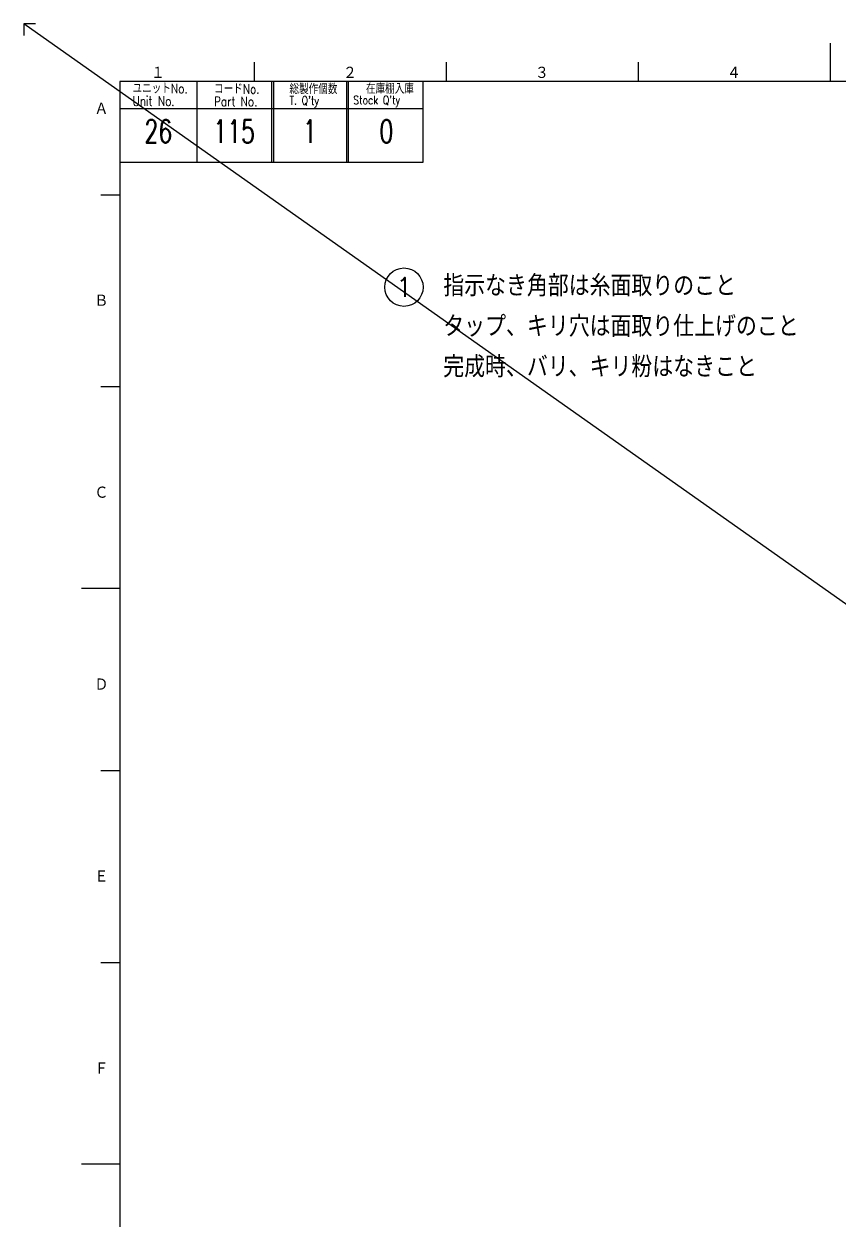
# Model space of a CAD drawing. Extents: x 0 to 1682, y 0 to 2376.
# Drawn here: x 0 to 424, y 1753 to 2376 of the extents above; entities that cross this region are included whole.
import ezdxf
from ezdxf.enums import TextEntityAlignment as Align

# ---------------------------------------------------------------- set-up
doc = ezdxf.new("R2010")
doc.units = 0
doc.header["$LTSCALE"] = 2
doc.header["$MEASUREMENT"] = 0
doc.layers.get('0').update_dxf_attribs({"linetype": 'CONTINUOUS'})
for name, color, linetype in [('2', 5, 'CONTINUOUS'), ('5', 3, 'CONTINUOUS'), ('6', 52, 'CONTINUOUS'), ('8', 1, 'CONTINUOUS'), ('RAHM2', 1, 'CONTINUOUS')]:
    doc.layers.add(name, color=color, linetype=linetype)
doc.styles.add('DIMENSION', font='monotxt.shx', dxfattribs={"bigfont": 'bigfont.shx'})
doc.styles.get("Standard").update_dxf_attribs({"font": 'romans.shx', "width": 0.8, "bigfont": 'extfont.shx'})

# ---------------------------------------------------------------- blocks, each defined once
blk = doc.blocks.new('1A1ﾌﾞﾋﾝ')
at = {"layer": 'RAHM2', "color": 5, "linetype": 'Continuous'}
for p, q in [((3, 594), (0, 594)), ((0, 594), (0, 591)), ((210, 589), (210, 579)), ((60, 584), (60, 579)), ((110, 584), (110, 579)), ((160, 584), (160, 579)), ((826, 579), (25, 579)), ((25, 579), (25, 15)), ((104, 558), (104, 579)), ((25, 558), (64.5, 558)), ((64.5, 558), (104, 558)), ((20, 549.5), (25, 549.5)), ((20, 499.5), (25, 499.5)), ((15, 447), (25, 447)), ((20, 399.5), (25, 399.5)), ((20, 349.5), (25, 349.5)), ((15, 297), (25, 297))]:
    blk.add_line(p, q, dxfattribs=at)
at = {"layer": 'RAHM2', "color": 7, "linetype": 'Continuous'}
for p, q in [((45, 579), (45, 558)), ((64.5, 579), (64.5, 558)), ((65, 579), (65, 558)), ((84, 579), (84, 558)), ((84.5, 579), (84.5, 558)), ((25, 572), (64.5, 572)), ((64.5, 572), (104, 572))]:
    blk.add_line(p, q, dxfattribs=at)
at = {"layer": 'RAHM2', "color": 5, "linetype": 'Continuous'}
for s, p in [('１', (33.1, 579.6)), ('２', (83.1, 579.6)), ('３', (133.1, 579.6)), ('４', (183.1, 579.6)), ('Ａ', (18.36, 570.24)), ('Ｂ', (18.36, 520.24)), ('Ｃ', (18.36, 470.24)), ('Ｄ', (18.36, 420.24)), ('Ｅ', (18.36, 370.24)), ('Ｆ', (18.36, 320.24))]:
    blk.add_text(s, height=3.31, dxfattribs=at).set_placement(p)
at = {"layer": 'RAHM2', "color": 7, "linetype": 'Continuous', "width": 0.8}
for s, height, p in [('ユニットNo.', 2.5, (28.29, 575.92)), ('コードNo.', 2.5, (49.52, 575.81)), ('総製作個数', 2.5, (69.17, 575.72)), ('在庫棚入庫', 2.5, (89.08, 575.82)), ('Unit No.', 2.5, (28.29, 572.64)), ('Part No.', 2.5, (49.52, 572.53)), ("T. Q'ty", 2.2, (69.17, 572.96)), ("Stock Q'ty", 2.2, (85.8, 573.06))]:
    blk.add_text(s, height=height, dxfattribs=at).set_placement(p)
at = {"layer": 'RAHM2', "color": 5, "linetype": 'Continuous', "width": 0.7}
for tag, p in [('HEADER3', (35, 566.01)), ('HEADER4', (54.75, 566)), ('HEADER15', (74.49, 566)), ('HEADER16', (94.43, 566))]:
    blk.add_attdef(tag, text='', height=6, dxfattribs=at).set_placement(p, align=Align.MIDDLE)
at = {"layer": 'RAHM2', "color": 7, "linetype": 'Continuous'}
blk.add_attdef('HEADER5', text='', height=2.5, dxfattribs=at).set_placement((63.69, 559.1), align=Align.BOTTOM_RIGHT)
for tag, height, width, p in [('HEADER1', 5, 0.9, (775.12, 45.15)), ('HEADER7', 5, 0.8, (590.38, 40.8)), ('GEN-TITLE-SCA', 4, 0.85, (677.79, 40.85)), ('HEADER2', 6, 0.9, (774.89, 36.68)), ('HEADER11', 3.2, 0.63, (46.91, 24.38)), ('HEADER9', 3.33, 0.8, (71.4, 24.2)), ('HEADER10', 3.5, 0.8, (92.57, 24.22)), ('HEADER14', 3.31, 0.8, (542.54, 17.82))]:
    blk.add_attdef(tag, text='', height=height, dxfattribs=dict(at, width=width)).set_placement(p, align=Align.MIDDLE)
at = {"layer": 'RAHM2', "color": 7, "linetype": 'Continuous', "width": 0.8}
blk.add_attdef('GEN-TITLE-DAT', text='', height=3.5, dxfattribs=at).set_placement((691.35, 39.1), align=Align.BOTTOM_LEFT)
at = {"layer": 'RAHM2', "color": 5, "linetype": 'Continuous'}
blk.add_attdef('HEADER6', text='', height=5.8, dxfattribs=at).set_placement((623.09, 17.9), align=Align.BOTTOM_RIGHT)
at = {"layer": 'RAHM2', "color": 5, "linetype": 'Continuous', "style": 'DIMENSION', "width": 1.2}
for tag, p in [('HEADER13', (629.56, 16.75)), ('HEADER12', (663.26, 16.72)), ('GEN-TITLE-DWG', (732.79, 16.74))]:
    blk.add_attdef(tag, text='', height=7.02, dxfattribs=at).set_placement(p, align=Align.BOTTOM_LEFT)
blk.add_attdef('HEADER8', text='', height=7.02, dxfattribs=at).set_placement((822.69, 16.71), align=Align.BOTTOM_RIGHT)
blk = doc.blocks.new('GENBALLOON1')
blk.add_circle((0, 0), 5)
at = {"flags": 1}
blk.add_attdef('GEN_PARENT', text='', height=2.5, dxfattribs=at).set_placement((0, 0), align=Align.MIDDLE)
blk.add_attdef('REF_NO', text='', height=3.5).set_placement((0, 0), align=Align.MIDDLE)
at = {"color": 7, "flags": 1}
for tag, p in [('5GENINF', (6.43, 0.96)), ('6GENINF', (6.43, 0.63)), ('7GENINF', (6.43, 0.3)), ('8GENINF', (6.43, -0.04)), ('9GENINF', (6.43, -0.37)), ('3GENINF', (6.43, -2.34)), ('4GENINF', (6.43, -2.67)), ('10GENINF', (6.43, -0.7)), ('11GENINF', (6.43, -1)), ('12GENINF', (6.43, -1.34)), ('13GENINF', (6.43, -1.67)), ('14GENINF', (6.43, -2)), ('15GENINF', (6.43, -3)), ('20GENINF', (6.43, -4.7)), ('21GENINF', (6.43, -5.04)), ('22GENINF', (6.43, -5.37)), ('16GENINF', (6.43, -3.34)), ('17GENINF', (6.43, -3.7)), ('18GENINF', (6.43, -4.04)), ('19GENINF', (6.43, -4.37))]:
    blk.add_attdef(tag, p, '', height=0.2, dxfattribs=at)

msp = doc.modelspace()

# ---------------------------------------------------------------- linework, layer by layer
at = {"layer": '8'}
msp.add_line((1682, 1188), (0, 2376), dxfattribs=at)

# ---------------------------------------------------------------- block references
at = {"layer": '2'}
ref = msp.add_blockref('1A1ﾌﾞﾋﾝ', (0, 1188), dxfattribs=dict(at, xscale=2, yscale=2, zscale=2))
ref.add_attrib('HEADER3', '26', dxfattribs={"layer": 'RAHM2', "color": 5, "linetype": 'Continuous', "height": 12, "width": 0.7}).set_placement((70.0078, 2320.0139), align=Align.MIDDLE)
ref.add_attrib('HEADER4', '115', dxfattribs={"layer": 'RAHM2', "color": 5, "linetype": 'Continuous', "height": 12, "width": 0.7}).set_placement((109.5079, 2320), align=Align.MIDDLE)
ref.add_attrib('HEADER15', '1', dxfattribs={"layer": 'RAHM2', "color": 5, "linetype": 'Continuous', "height": 12, "width": 0.7}).set_placement((148.978, 2320), align=Align.MIDDLE)
ref.add_attrib('HEADER16', '0', dxfattribs={"layer": 'RAHM2', "color": 5, "linetype": 'Continuous', "height": 12, "width": 0.7}).set_placement((188.8613, 2320), align=Align.MIDDLE)
at = {"layer": '5'}
ref = msp.add_blockref('GENBALLOON1', (197.9924, 2238.8373), dxfattribs=dict(at, xscale=2, yscale=2, zscale=2))
ref.add_attrib('REF_NO', '1', dxfattribs={"color": 7, "height": 10, "width": 0.9}).set_placement((197.9924, 2238.8373), align=Align.MIDDLE_CENTER)

# ---------------------------------------------------------------- texts
at = {"layer": '6', "width": 0.9}
for s, p in [('指示なき角部は糸面取りのこと', (218.4775, 2234.0611)), ('タップ、キリ穴は面取り仕上げのこと', (218.4775, 2212.9411)), ('完成時、バリ、キリ粉はなきこと', (218.4775, 2191.8211))]:
    msp.add_text(s, height=11, dxfattribs=at).set_placement(p)

doc.saveas('drawing.dxf')
